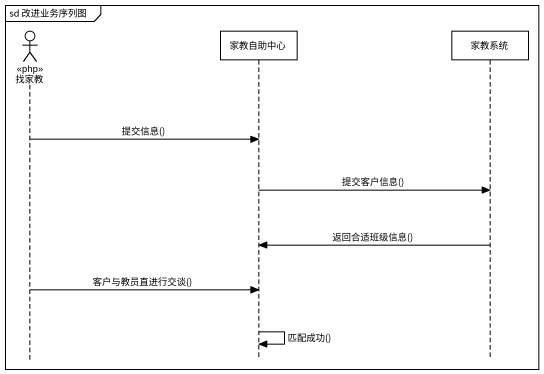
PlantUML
@startuml
mainframe sd 改进业务序列图
hide footbox
actor 找家教 <<php>>
participant 家教自助中心
participant 家教系统

找家教 -> 家教自助中心 : 提交信息()
家教自助中心 -> 家教系统 : 提交客户信息()
家教系统 -> 家教自助中心 : 返回合适班级信息()
找家教 -> 家教自助中心 : 客户与教员直进行交谈()
家教自助中心 -> 家教自助中心 : 匹配成功()
@enduml
